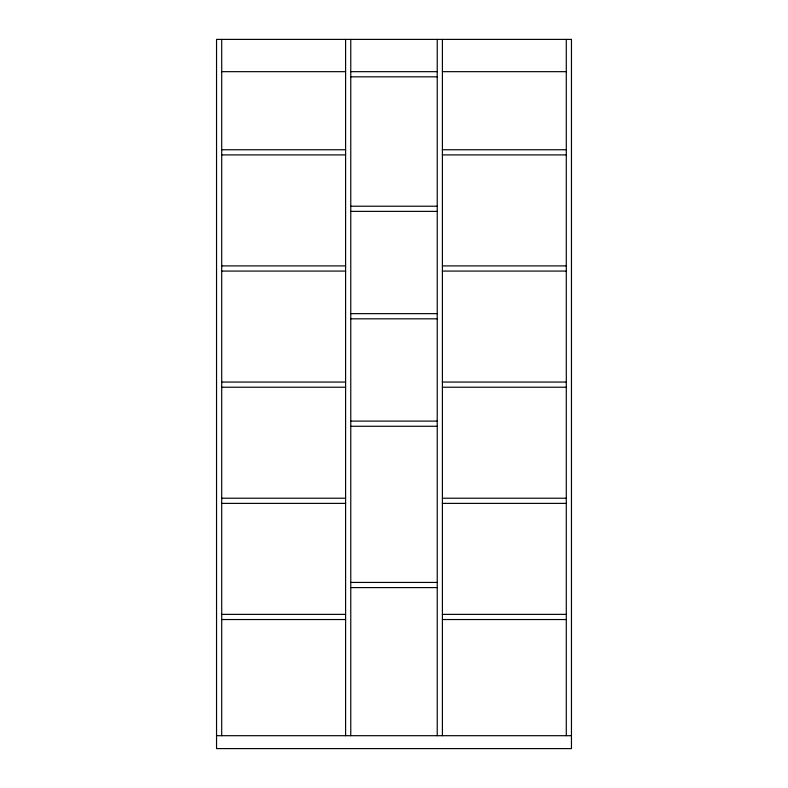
<?xml version="1.0" encoding="UTF-8"?>
<svg xmlns="http://www.w3.org/2000/svg" width="788" height="788" viewBox="0 0 788 788"><rect width="100%" height="100%" fill="white"/><g stroke="black" fill="none" stroke-linecap="round" stroke-linejoin="round"><path stroke-width="1.18" d="M221.704 71.669L345.597 71.669M350.768 71.669L437.232 71.669M442.403 71.669L566.296 71.669M350.768 76.83L437.232 76.83M221.704 149.75L345.597 149.75M442.403 149.75L566.296 149.75M221.704 154.911L345.597 154.911M442.403 154.911L566.296 154.911M350.768 206.21L437.232 206.21M350.768 211.381L437.232 211.381M221.704 265.901L345.597 265.901M442.403 265.901L566.296 265.901M221.704 271.072L345.597 271.072M442.403 271.072L566.296 271.072M350.768 313.654L437.232 313.654M350.768 318.825L437.232 318.825M221.704 382.062L345.597 382.062M442.403 382.062L566.296 382.062M221.704 387.223L345.597 387.223M442.403 387.223L566.296 387.223M350.768 421.107L437.232 421.107M350.768 426.269L437.232 426.269M221.704 498.223L345.597 498.223M442.403 498.223L566.296 498.223M221.704 503.384L345.597 503.384M442.403 503.384L566.296 503.384M350.768 582.43L437.232 582.43M350.768 587.592L437.232 587.592M221.704 614.374L345.597 614.374M442.403 614.374L566.296 614.374M221.704 619.535L345.597 619.535M442.403 619.535L566.296 619.535M216.542 735.697L571.458 735.697M566.296 39.4L566.296 735.697M442.403 39.4L442.403 735.697M437.232 39.4L437.232 735.697M350.768 39.4L350.768 735.697M345.597 39.4L345.597 735.697M221.704 39.4L221.704 735.697M571.458 39.4L216.542 39.4L216.542 748.6L571.458 748.6L571.458 39.4"/></g></svg>
